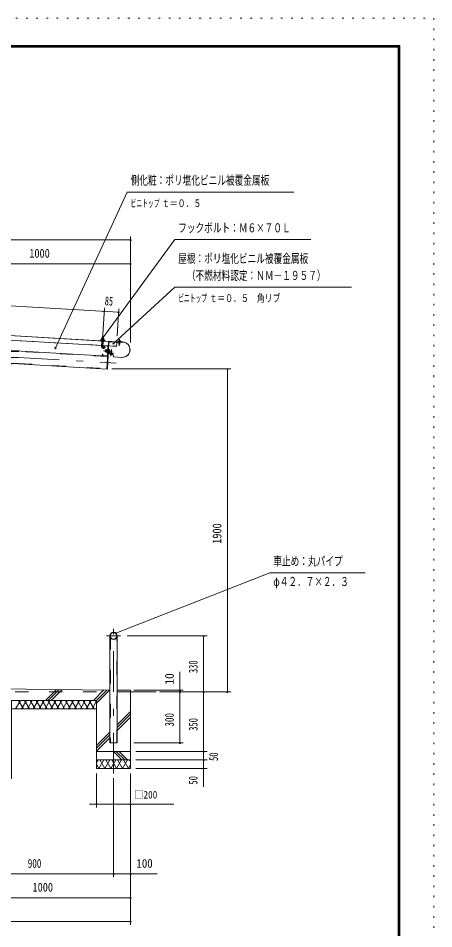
# Model space of a CAD drawing. Units: millimetres, scale not verified. Extents: x -22476 to 22466, y -10500 to 10500.
# Drawn here: x 16351 to 22466, y -2887 to 10500 of the extents above; entities that cross this region are included whole.
import ezdxf
from ezdxf.enums import TextEntityAlignment as Align

# ---------------------------------------------------------------- set-up
doc = ezdxf.new("R2010")
doc.units = ezdxf.units.MM
doc.header["$LTSCALE"] = 50
for name, pattern in [('USER2', [10, 4, -6]), ('USER3', [24, 12, -5, 2, -5]), ('USER4', [3, 0.5, -2.5])]:
    doc.linetypes.add(name, pattern=pattern)
for name, color, linetype, lineweight in [('0-6_2-0BOLD', 7, 'Continuous', 18), ('0-7_2-1HIDDEN', 3, 'USER2', 18), ('0-8_2-2CENTER', 3, 'USER3', 18), ('0-9_2-4THIN', 4, 'Continuous', 18), ('0-A_2-5DIM', 3, 'Continuous', 18), ('0-B_2-6HATCH', 2, 'Continuous', 18), ('0-C_F-F', 5, 'Continuous', 18), ('0-D_F-E_J_ADD', 5, 'USER4', 18)]:
    doc.layers.add(name, color=color, linetype=linetype, lineweight=lineweight)
doc.styles.add('ＭＳ ゴシック', font='')
doc.styles.get('ＭＳ ゴシック').set_extended_font_data('MS Gothic')

msp = doc.modelspace()

# ---------------------------------------------------------------- linework, layer by layer
at = {"layer": '0-6_2-0BOLD'}
for p, q in [((13119.83, 6013.78), (17889.41, 5738.77)), ((17853.15, 5739.61), (13135.97, 6011.6)), ((17578.77, 5687.81), (14925.05, 5840.83)), ((17584.97, 5789.94), (17584.24, 5777.15)), ((17600.44, 5776.21), (17601.18, 5789)), ((17619.69, 5762.43), (17619.23, 5754.35)), ((14820.64, 5696.59), (17665.91, 5532.54)), ((17582.65, 5755.2), (17577.62, 5667.91)), ((17598.1, 5730.06), (17581.26, 5731.03)), ((17594.46, 5666.94), (17599.5, 5754.23)), ((17674.54, 5682.29), (17595.61, 5686.84)), ((17599.67, 5686.6), (17674.54, 5682.28)), ((17603.2, 5678.38), (17602.22, 5661.41)), ((17666.33, 5678.75), (17607.43, 5682.14)), ((17610.19, 5646.51), (17627.61, 5655.27)), ((17677.68, 5736.7), (17654.93, 5342.11)), ((17662.38, 5540.75), (17670.09, 5674.52)), ((17685.67, 5736.25), (17663.22, 5346.88)), ((17673.11, 5657.32), (17681.1, 5656.86)), ((17877.64, 5730.18), (17690.95, 5740.95)), ((17803.23, 5742.49), (17803.3, 5743.73)), ((17832.71, 5732.77), (17831.51, 5712.32)), ((17834.36, 5755.96), (17833.84, 5747.24)), ((17848.26, 5746.39), (17848.76, 5755.12)), ((17877.64, 5730.18), (17878.11, 5738.17)), ((17599.25, 5540.38), (17658.16, 5536.98)), ((17635.46, 5599.39), (17636.61, 5619.36)), ((17642.22, 5599.62), (17656.71, 5598.79)), ((17657.79, 5617.52), (17643.3, 5618.35)), ((17661.95, 5602.87), (17657.25, 5608.15)), ((17657.54, 5613.14), (17662.24, 5607.87)), ((17680.99, 5585.5), (17676.99, 5585.73)), ((17693.66, 5596.66), (17681.67, 5597.35)), ((17682.75, 5616.08), (17694.74, 5615.39)), ((17710.66, 5566.01), (17710.16, 5557.29)), ((17725.07, 5565.19), (17724.58, 5556.47)), ((17654.93, 5342.11), (16350.83, 5417.3)), ((17663.22, 5346.88), (17655.24, 5347.33)), ((17701.21, -155.07), (17701.21, 1419.93)), ((17701.21, 622.96), (15599.97, 643.98)), ((18004.59, 619.93), (17807.96, 621.89)), ((18004.58, 594.93), (18379.58, 594.93)), ((17504.59, 469.93), (17504.59, -530.07)), ((16254.59, 344.93), (17504.59, 344.93)), ((18004.59, -280.07), (17504.59, -280.07)), ((17504.59, -405.07), (18004.59, -405.07))]:
    msp.add_line(p, q, dxfattribs=at)
for points in [[(17563.07, 5757.58), (17563.54, 5765.67), (17619.69, 5762.43), (17609.47, 5775.69), (17575.21, 5777.67), (17563.54, 5765.67)], [(17576.13, 5777.62), (17576.87, 5790.4), (17579.11, 5791.53), (17607.19, 5789.91), (17609.29, 5788.53), (17608.56, 5775.75)], [(17601.58, 5790.24), (17602.79, 5811.29), (17585.94, 5812.26), (17584.73, 5791.21)], [(17585.94, 5812.26), (17588.91, 5814.91), (17600.15, 5814.26), (17602.79, 5811.29)], [(17826.64, 5747.66), (17827.15, 5756.38), (17829.4, 5757.52), (17853.86, 5756.08), (17855.97, 5754.69), (17855.46, 5745.97)], [(17602.22, 5661.41), (17598.23, 5661.64), (17599.21, 5678.61)], [(17627.61, 5655.27), (17620.02, 5670.35), (17602.61, 5661.59)], [(17656.17, 5589.42), (17641.68, 5590.25), (17640.12, 5593.36), (17641.93, 5624.81), (17643.84, 5627.72), (17658.33, 5626.89)], [(17663.36, 5627.33), (17658.37, 5627.62), (17656.13, 5588.68), (17661.12, 5588.4)], [(17665.01, 5586.42), (17661.02, 5586.65), (17663.46, 5629.08), (17667.46, 5628.85)], [(17680.99, 5585.5), (17683.43, 5627.93), (17679.44, 5628.16)], [(17683.29, 5625.45), (17695.28, 5624.75), (17696.84, 5621.65), (17695.03, 5590.2), (17693.12, 5587.29), (17681.13, 5587.98)], [(17682.53, 5681.82), (17799.34, 5675.09), (17802.77, 5734.5)], [(17889.43, 5740.02), (17728.45, 5749.3), (17728.38, 5748.05)], [(17831.52, 5712.32), (17846.49, 5711.44), (17847.69, 5731.91)], [(17831.52, 5712.32), (17833.86, 5709.67), (17843.85, 5709.09), (17846.49, 5711.44)], [(17591.49, 5544.83), (17592.47, 5561.81), (17596.46, 5561.57), (17595.49, 5544.6)], [(17641.6, 5619.07), (17636.61, 5619.36), (17632.65, 5615.83), (17631.93, 5603.35), (17635.46, 5599.39), (17640.45, 5599.11)], [(17681.26, 5572.97), (17748.11, 5569.12), (17748.58, 5577.11), (17681.72, 5580.96)], [(17876.34, 5512.89), (17752.79, 5520.01), (17743.05, 5568.16), (17688.14, 5571.32), (17688.21, 5572.57)], [(17729.53, 5554.93), (17705.07, 5556.31), (17702.96, 5557.7), (17703.45, 5566.42)], [(17711.12, 5579.26), (17712.36, 5600.97), (17714.99, 5603.32), (17724.98, 5602.76), (17727.33, 5600.12)], [(17712.36, 5600.97), (17727.33, 5600.12), (17726.1, 5578.4)], [(17729.53, 5554.93), (17731.78, 5556.06), (17732.27, 5564.79)], [(17744.08, 5569.35), (17753.82, 5521.21), (17876.41, 5514.14)], [(17807.96, 1419.93), (17807.96, -155.07), (17701.21, -155.07)], [(17504.59, -530.07), (18004.59, -530.07), (18004.59, 619.93)], [(17504.59, 469.93), (16254.59, 469.93), (16254.59, -680.07), (14754.59, -680.07), (14754.59, 469.93), (13004.6, 469.93)]]:
    msp.add_lwpolyline(points, dxfattribs=at)
for points in [[(17825.21, 5743.74), (17856.41, 5741.91), (17856.65, 5745.9), (17825.45, 5747.73)], [(17733.46, 5564.72), (17702.26, 5566.49), (17702.49, 5570.48), (17733.69, 5568.71)]]:
    msp.add_lwpolyline(points, close=True, dxfattribs=at)
for radius in [53.38, 47.62]:
    msp.add_circle((17754.59, 1419.93), radius, dxfattribs=at)
for centre, radius, start, end in [((17580.58, 5784.25), 7.19, 52.31554, 112.31554), ((17591.61, 5763.9), 26.87, 69.11256, 104.28848), ((17604.89, 5782.84), 7.19, 61.08405, 121.08405), ((17830.48, 5751.65), 5.79, 48.11542, 86.64685), ((17840.39, 5735.56), 21.27, 66.81824, 106.47868), ((17600.08, 5666.61), 22.5, 176.69928, 296.69928), ((17600.08, 5666.61), 5.62, 176.69928, 296.69928), ((17607.2, 5678.15), 8, 86.70229, 176.70438), ((17607.2, 5678.15), 4, 86.70058, 176.70526), ((17649.01, 5622.72), 7.19, 176.70164, 217.42847), ((17666.1, 5674.76), 4, 356.705, 86.705), ((17666.1, 5674.76), 8, 356.7045, 86.7045), ((17690.67, 5735.95), 13, 86.70334, 176.6996), ((17690.67, 5735.95), 5, 86.70148, 176.6944), ((17852.1, 5750.38), 5.79, 86.65154, 125.19777), ((17882.88, 5626.46), 113.75, 266.70016, 86.70016), ((17882.88, 5626.46), 112.5, 266.70016, 86.7), ((16320.34, 4888.56), 720.38, 86.70003, 171.72519), ((17599.48, 5544.37), 8, 176.7045, 266.70007), ((17599.48, 5544.37), 4, 176.705, 266.70058), ((17647.39, 5594.62), 7.19, 135.97482, 176.70164), ((17667.13, 5607.58), 26.15, 155.67531, 197.72612), ((17658.38, 5540.98), 8, 266.70007, 356.70476), ((17658.38, 5540.98), 4, 266.70058, 356.70526), ((17682.01, 5585.95), 13, 244.08128, 266.70229), ((17682.01, 5585.95), 5, 176.6946, 266.7023), ((17669.83, 5607.43), 26.15, 335.67531, 17.72612), ((17687.95, 5592.29), 7.19, 356.70164, 37.42847), ((17689.57, 5620.39), 7.19, 315.97482, 356.70164), ((17706.82, 5562.02), 5.79, 266.75764, 305.28908), ((17718.5, 5576.86), 21.27, 246.92278, 286.58322), ((17728.43, 5560.79), 5.79, 228.21002, 266.75626)]:
    msp.add_arc(centre, radius, start, end, dxfattribs=at)
at = {"layer": '0-7_2-1HIDDEN'}
for p, q in [((17578.84, 5689.06), (14925.12, 5842.08)), ((17674.62, 5683.54), (17595.69, 5688.09)), ((17799.41, 5676.33), (17682.61, 5683.07)), ((17665.51, 5525.55), (16357.88, 5600.94)), ((16351.23, 5424.29), (17655.33, 5349.09)), ((17706.96, 1419.93), (17706.96, -155.07)), ((17802.21, -155.07), (17802.21, 1419.93)), ((18004.59, 594.93), (13004.6, 594.93))]:
    msp.add_line(p, q, dxfattribs=at)
for radius, start, end in [(713.38, 86.98364, 177.85976), (536.62, 86.7, 180)]:
    msp.add_arc((16320.34, 4888.56), radius, start, end, dxfattribs=at)
at = {"layer": '0-8_2-2CENTER'}
for p, q in [((17596.15, 5842.68), (17585.97, 5666.14)), ((17843.09, 5781.76), (17837.39, 5684.42)), ((17606.4, 5654.05), (17632.64, 5667.25)), ((17721.4, 5628), (17715.88, 5530.66)), ((16356.32, 5512.52), (17793.2, 5429.66)), ((17607.33, 5611.03), (17720.89, 5604.48)), ((17754.59, -604.92), (17754.59, 1523.31)), ((17857.96, 1419.93), (17651.21, 1419.93))]:
    msp.add_line(p, q, dxfattribs=at)
for centre, radius, start, end in [((17600.08, 5666.61), 14.06, 176.70197, 296.69957), ((16320.34, 4888.56), 625, 86.70003, 180)]:
    msp.add_arc(centre, radius, start, end, dxfattribs=at)
at = {"layer": '0-9_2-4THIN'}
for p, q in [((17587.55, 5813.7), (17586.25, 5791.12)), ((17600.05, 5790.33), (17601.35, 5812.9)), ((17584.17, 5755.11), (17582.78, 5730.95)), ((17596.58, 5730.15), (17597.98, 5754.32)), ((17833.39, 5710.2), (17834.71, 5732.66)), ((17845.69, 5732.03), (17844.37, 5709.56)), ((17640.59, 5601.6), (17633.11, 5602.03)), ((17633.97, 5617.01), (17641.46, 5616.58)), ((17714.47, 5602.85), (17713.12, 5579.15)), ((17724.11, 5578.52), (17725.45, 5602.23))]:
    msp.add_line(p, q, dxfattribs=at)
at = {"layer": '0-A_2-5DIM'}
for p, q in [((17954.59, 7944.93), (16898.93, 5651.61)), ((17954.59, 7944.93), (20404.6, 7944.93)), ((13004.58, 7239.93), (18004.59, 7239.93)), ((18014.59, 7239.93), (17994.59, 7239.93)), ((18004.59, 7289.93), (18004.59, 5731.38)), ((13004.58, 6889.93), (18004.59, 6889.93)), ((18014.59, 6889.93), (17994.59, 6889.93)), ((13236.07, 6444.64), (17828.44, 6179.84)), ((17753.37, 5718.42), (18654.59, 6544.93)), ((18654.59, 6544.93), (21254.59, 6544.93)), ((17596.15, 5842.65), (17619.17, 6241.99)), ((17626.3, 6192.07), (17606.3, 6192.07)), ((17831.32, 6229.76), (17808.29, 5830.42)), ((17838.44, 6179.84), (17818.44, 6179.84)), ((17607.11, 5802.67), (17587.11, 5802.67)), ((16908.93, 5651.61), (16888.93, 5651.61)), ((17763.37, 5718.42), (17743.37, 5718.42)), ((17728.88, 5344.93), (19479.58, 5344.93)), ((19439.58, 5344.93), (19419.58, 5344.93)), ((19429.58, 5344.93), (19429.58, 594.93)), ((17796.48, 1458.77), (17776.48, 1458.77)), ((19129.58, 1419.93), (17952.14, 1419.93)), ((19089.58, 1419.93), (19069.58, 1419.93)), ((19079.58, 1419.93), (19079.58, -800.07)), ((18729.58, -155.07), (18729.58, 889.93)), ((18779.58, 619.93), (18054.58, 619.93)), ((19479.58, 594.93), (18429.58, 594.93)), ((18739.58, 619.93), (18719.58, 619.93)), ((18739.58, 594.93), (18719.58, 594.93)), ((19089.58, 594.93), (19069.58, 594.93)), ((19439.58, 594.93), (19419.58, 594.93)), ((18779.58, -155.07), (18054.58, -155.07)), ((18739.58, -155.07), (18719.58, -155.07)), ((18079.59, -280.07), (19129.58, -280.07)), ((19089.58, -280.07), (19069.58, -280.07)), ((19129.58, -405.07), (18079.59, -405.07)), ((18079.59, -530.07), (19129.58, -530.07)), ((19089.58, -405.07), (19069.58, -405.07)), ((19089.58, -530.07), (19069.58, -530.07)), ((17504.59, -1105.07), (17504.59, -605.07)), ((18004.59, -2830.07), (18004.59, -605.07)), ((17754.59, -673.63), (17754.59, -2130.07)), ((18642.09, -1055.07), (17397.69, -1055.07)), ((17514.59, -1055.07), (17494.59, -1055.07)), ((18014.59, -1055.07), (17994.59, -1055.07)), ((18397.09, -2080.07), (15504.59, -2080.07)), ((17764.59, -2080.07), (17744.59, -2080.07)), ((18014.59, -2080.07), (17994.59, -2080.07)), ((18004.59, -2430.07), (13004.6, -2430.07)), ((18014.59, -2430.07), (17994.59, -2430.07)), ((13004.6, -2780.07), (18004.59, -2780.07)), ((18014.59, -2780.07), (17994.59, -2780.07))]:
    msp.add_line(p, q, dxfattribs=at)
for points in [[(20654.59, 7244.93), (18654.59, 7244.93), (17597.11, 5802.67)], [(17786.48, 1458.77), (20054.59, 2344.93), (21454.59, 2344.93)]]:
    msp.add_lwpolyline(points, dxfattribs=at)
for centre in [(18004.59, 7239.93), (18004.59, 6889.93), (17616.3, 6192.07), (17828.44, 6179.84), (17597.11, 5802.67), (16898.93, 5651.61), (17753.37, 5718.42), (19429.58, 5344.93), (17786.48, 1458.77), (19079.58, 1419.93), (18729.58, 619.93), (18729.58, 594.93), (19079.58, 594.93), (19429.58, 594.93), (18729.58, -155.07), (19079.58, -280.07), (19079.58, -405.07), (19079.58, -530.07), (17504.59, -1055.07), (18004.59, -1055.07), (17754.59, -2080.07), (18004.59, -2080.07), (18004.59, -2430.07), (18004.59, -2780.07)]:
    msp.add_arc(centre, 10, 180, 0, dxfattribs=at)
at = {"layer": '0-B_2-6HATCH'}
for p, q in [((16751.38, 469.93), (16912.3, 630.85)), ((16793.81, 469.93), (16954.31, 630.43)), ((16996.31, 630.01), (16836.23, 469.93)), ((17612.41, 623.85), (17458.49, 469.93)), ((17654.41, 623.43), (17500.92, 469.93)), ((17504.59, 431.18), (17696.42, 623.01)), ((16385.05, 469.93), (16312.88, 344.93)), ((16428.36, 344.93), (16356.19, 469.93)), ((16471.65, 469.93), (16399.49, 344.93)), ((16514.96, 344.93), (16442.79, 469.93)), ((16558.26, 469.93), (16486.09, 344.93)), ((16601.56, 344.93), (16529.39, 469.93)), ((16644.86, 469.93), (16572.69, 344.93)), ((16688.16, 344.93), (16615.99, 469.93)), ((16731.46, 469.93), (16659.29, 344.93)), ((16774.76, 344.93), (16702.6, 469.93)), ((16818.06, 469.93), (16745.9, 344.93)), ((16861.37, 344.93), (16789.2, 469.93)), ((16904.67, 469.93), (16832.5, 344.93)), ((16947.97, 344.93), (16875.8, 469.93)), ((16991.27, 469.93), (16919.1, 344.93)), ((17034.57, 344.93), (16962.4, 469.93)), ((17077.87, 469.93), (17005.7, 344.93)), ((17121.18, 344.93), (17049.01, 469.93)), ((17164.47, 469.93), (17092.3, 344.93)), ((17207.78, 344.93), (17135.61, 469.93)), ((17251.08, 469.93), (17178.91, 344.93)), ((17294.38, 344.93), (17222.21, 469.93)), ((17337.68, 469.93), (17265.51, 344.93)), ((17380.98, 344.93), (17308.81, 469.93)), ((17424.28, 469.93), (17352.11, 344.93)), ((17467.59, 344.93), (17395.42, 469.93)), ((17504.59, 459.03), (17438.72, 344.93)), ((17482.02, 469.93), (17504.59, 430.83)), ((17807.96, 112.3), (18004.59, 308.92)), ((18004.59, 266.5), (17807.96, 69.87)), ((17807.96, 27.45), (18004.59, 224.07)), ((17504.59, -191.08), (17701.21, 5.55)), ((17701.21, -36.88), (17504.59, -233.5)), ((17504.59, -275.93), (17701.21, -79.3)), ((17876.38, -405.07), (17751.38, -280.07)), ((17793.81, -280.07), (17918.81, -405.07)), ((17961.23, -405.07), (17836.23, -280.07)), ((17504.59, -440.97), (17525.32, -405.07)), ((17727.39, -405.07), (17799.56, -530.07)), ((17799.56, -530.07), (17871.73, -405.07)), ((18004.59, -435.19), (17987.2, -405.07))]:
    msp.add_line(p, q, dxfattribs=at)
for points in [[(17611.92, -405.07), (17539.75, -530.07), (17504.59, -469.16)], [(17554.19, -405.07), (17626.36, -530.07), (17698.52, -405.07)], [(17785.13, -405.07), (17712.96, -530.07), (17640.79, -405.07)], [(17814, -405.07), (17886.16, -530.07), (17958.33, -405.07)], [(17900.6, -405.07), (17972.77, -530.07), (18004.59, -474.95)]]:
    msp.add_lwpolyline(points, dxfattribs=at)
at = {"layer": '0-C_F-F'}
for points in [[(21966.01, -10000), (-6733.99, -10000), (-6733.99, 10100), (21966.01, 10100)], [(21963.5, -9997.5), (-6731.49, -9997.5), (-6731.49, 10097.5), (21963.5, 10097.5)], [(21961, -9995), (21961, 10095), (-6728.99, 10095), (-6728.99, -9995)], [(21958.5, -9992.5), (-6726.49, -9992.5), (-6726.49, 10092.5), (21958.5, 10092.5)], [(21956.01, -9990), (21956.01, 10090), (-6723.99, 10090), (-6723.99, -9990)], [(21953.5, -9987.5), (-6721.49, -9987.5), (-6721.49, 10087.5), (21953.5, 10087.5)], [(21951, -9985), (21951, 10085), (-6718.99, 10085), (-6718.99, -9985)], [(21948.51, -9982.5), (-6716.49, -9982.5), (-6716.49, 10082.5), (21948.51, 10082.5)], [(21946, -9980), (-6713.99, -9980), (-6713.99, 10080), (21946, 10080)], [(21943.51, -9977.5), (-6711.49, -9977.5), (-6711.49, 10077.5), (21943.51, 10077.5)], [(21941, -9975), (21941, 10075), (-6708.99, 10075), (-6708.99, -9975)]]:
    msp.add_lwpolyline(points, close=True, dxfattribs=at)
at = {"layer": '0-D_F-E_J_ADD'}
msp.add_lwpolyline([(22466.01, -10500), (-7233.99, -10500), (-7233.99, 10500), (22466.01, 10500)], close=True, dxfattribs=at)

# ---------------------------------------------------------------- texts
at = {"layer": '0-A_2-5DIM', "color": 7, "style": 'ＭＳ ゴシック'}
for s, height, width, p in [('側化粧：ポリ塩化ビニル被覆金属板', 130.2, 0.7, (18004.6, 8012.69)), ('ビニトップ ', 110.7, 0.55, (18004.6, 7689.92)), ('ｔ＝０．５', 110.7, 0.75, (18463.87, 7689.92)), ('フックボルト：Ｍ６×７０Ｌ', 130.2, 0.7, (18704.6, 7312.69)), ('1000', 130.2, 0.85, (16514.28, 6939.93)), ('屋根：ポリ塩化ビニル被覆金属板', 130.2, 0.7, (18704.59, 6862.69)), ('\u3000（不燃材料認定：ＮＭ－１９５７）', 130.2, 0.7, (18704.59, 6612.69)), ('ビニトップ ', 110.7, 0.55, (18704.59, 6294.93)), ('ｔ＝０．５\u3000角リブ', 110.7, 0.75, (19163.87, 6294.93)), ('車止め：丸パイプ', 130.2, 0.7, (20104.59, 2412.7)), ('φ４２．７×２．３', 130.2, 0.7, (20104.59, 2112.7)), ('□200', 110.7, 0.9, (18054.59, -1005.07)), ('900', 130.2, 0.75, (16491.97, -2030.07)), ('100', 130.2, 0.9, (18090.26, -2030.07)), ('1000', 130.2, 0.85, (16561.79, -2380.07))]:
    msp.add_text(s, height=height, dxfattribs=dict(at, width=width)).set_placement(p, align=Align.BOTTOM_LEFT)
for s, rotation, width, p in [('85', 356.7, 0.65, (17619.48, 6241.97)), ('1900', 90, 0.85, (19379.58, 2773.08)), ('330', 90, 0.7, (19029.58, 872.6)), ('10', 90, 0.95, (18679.58, 701.98)), ('300', 90, 0.75, (18679.58, 85.83)), ('350', 90, 0.7, (19029.58, 24.16)), ('50', 90, 0.7, (19329.58, -419.29)), ('50', 90, 0.7, (19029.58, -766.79))]:
    msp.add_text(s, height=130.2, rotation=rotation, dxfattribs=dict(at, width=width)).set_placement(p, align=Align.BOTTOM_LEFT)

doc.saveas('drawing.dxf')
